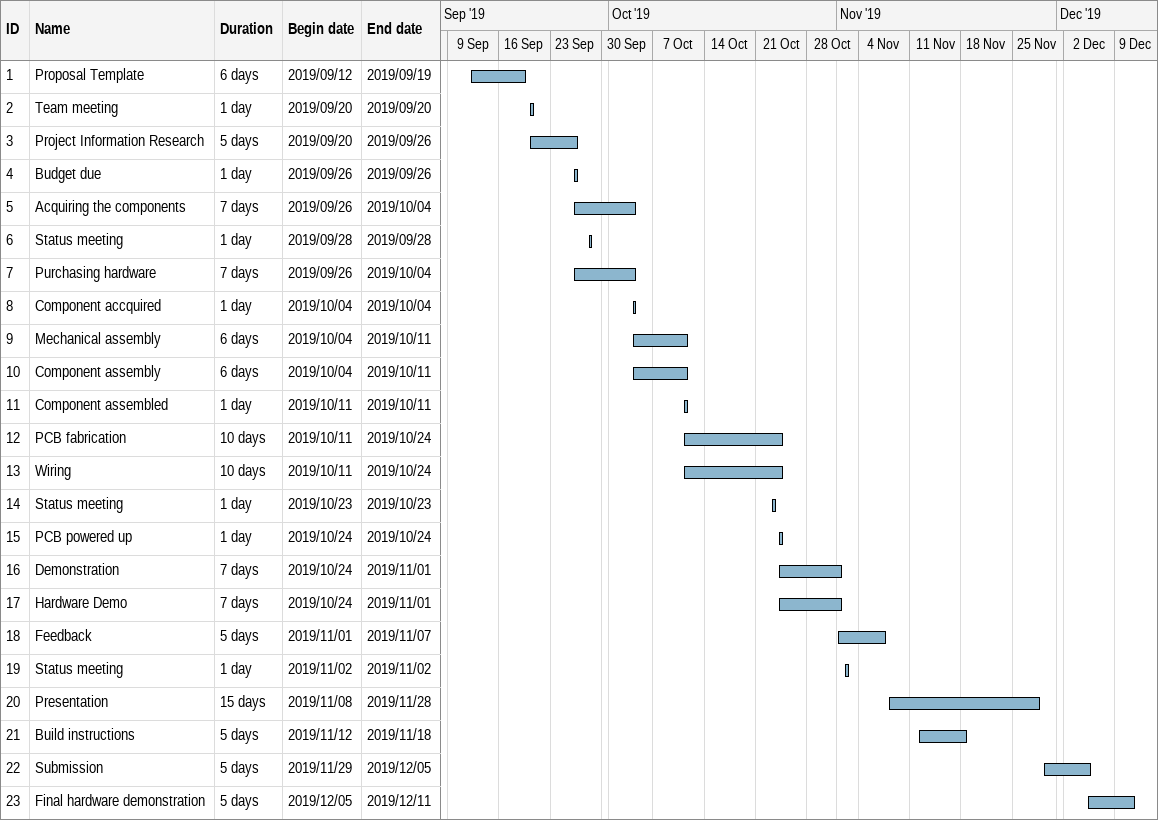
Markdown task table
| ID | Task | Duration | Start | Finish |
|---|---|---|---|---|
| 1 | Proposal Template | 6d | 2019-09-12 | 2019-09-19 |
| 2 | Team meeting | 1d | 2019-09-20 | 2019-09-20 |
| 3 | Project Information Research | 5d | 2019-09-20 | 2019-09-26 |
| 4 | Budget due | 1d | 2019-09-26 | 2019-09-26 |
| 5 | Acquiring the components | 7d | 2019-09-26 | 2019-10-04 |
| 6 | Status meeting | 1d | 2019-09-28 | 2019-09-28 |
| 7 | Purchasing hardware | 7d | 2019-09-26 | 2019-10-04 |
| 8 | Component accquired | 1d | 2019-10-04 | 2019-10-04 |
| 9 | Mechanical assembly | 6d | 2019-10-04 | 2019-10-11 |
| 10 | Component assembly | 6d | 2019-10-04 | 2019-10-11 |
| 11 | Component assembled | 1d | 2019-10-11 | 2019-10-11 |
| 12 | PCB fabrication | 10d | 2019-10-11 | 2019-10-24 |
| 13 | Wiring | 10d | 2019-10-11 | 2019-10-24 |
| 14 | Status meeting | 1d | 2019-10-23 | 2019-10-23 |
| 15 | PCB powered up | 1d | 2019-10-24 | 2019-10-24 |
| 16 | Demonstration | 7d | 2019-10-24 | 2019-11-01 |
| 17 | Hardware Demo | 7d | 2019-10-24 | 2019-11-01 |
| 18 | Feedback | 5d | 2019-11-01 | 2019-11-07 |
| 19 | Status meeting | 1d | 2019-11-02 | 2019-11-02 |
| 20 | Presentation | 15d | 2019-11-08 | 2019-11-28 |
| 21 | Build instructions | 5d | 2019-11-12 | 2019-11-18 |
| 22 | Submission | 5d | 2019-11-29 | 2019-12-05 |
| 23 | Final hardware demonstration | 5d | 2019-12-05 | 2019-12-11 |
